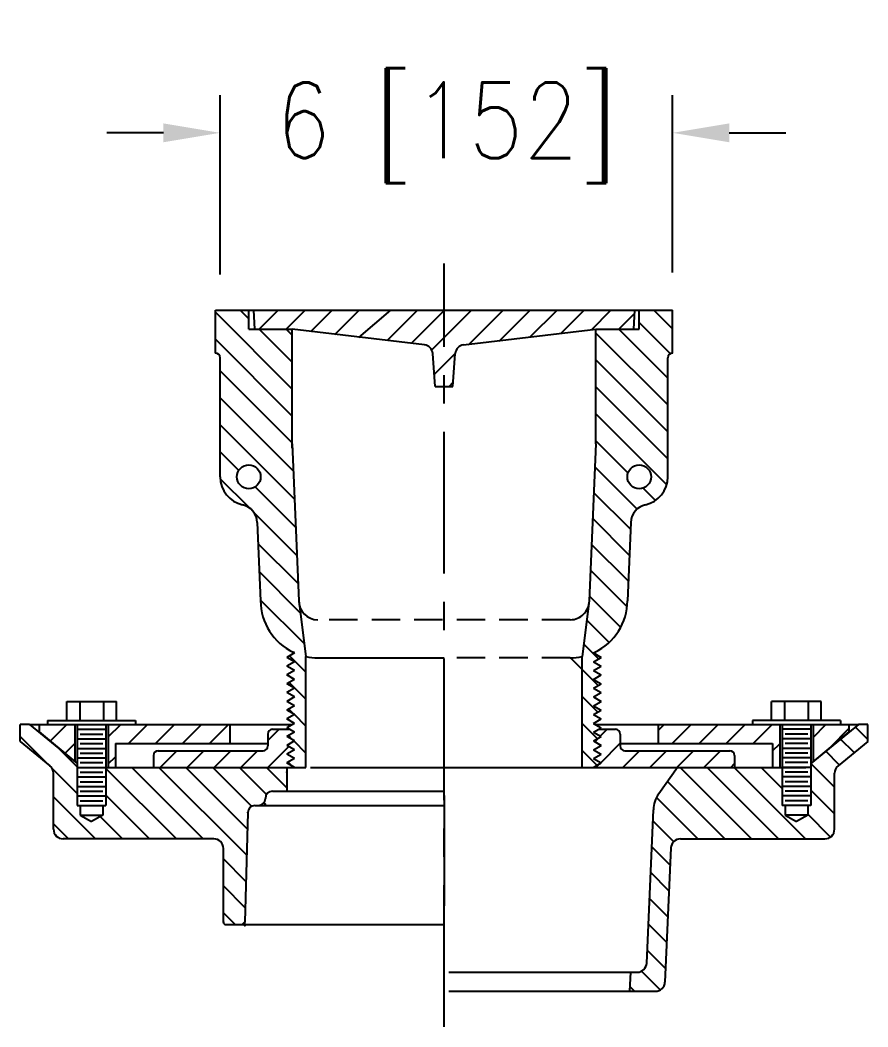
# Model space of a CAD drawing. Extents: x -44.2 to 7.2, y 15.9 to 48.
# Drawn here: x -26.57 to -15.35, y 34.72 to 48.04 of the extents above; entities that cross this region are included whole.
import ezdxf

# ---------------------------------------------------------------- set-up
doc = ezdxf.new("R2010")
doc.units = 0
doc.header["$LTSCALE"] = 1.5
doc.header["$MEASUREMENT"] = 0
doc.linetypes.add('CENTER', pattern=[2, 1.25, -0.25, 0.25, -0.25])
doc.linetypes.add('HIDDEN', pattern=[0.375, 0.25, -0.125])
doc.layers.get('0').update_dxf_attribs({"linetype": 'CONTINUOUS'})
doc.layers.get('DEFPOINTS').update_dxf_attribs({"linetype": 'CONTINUOUS'})
doc.layers.add('DIM', color=2, linetype='CONTINUOUS')
doc.layers.add('OBJECTS', color=3, linetype='CONTINUOUS')
doc.styles.add('ROMANS', font='ROMANS.shx', dxfattribs={"width": 0.85})
doc.dimstyles.new('ROMANS', dxfattribs={"dimtxt": 0.8, "dimasz": 0.8125, "dimexe": 0.625, "dimexo": 0.3125, "dimgap": 0.25, "dimtad": 0, "dimtih": 1, "dimtoh": 1, "dimdec": 4, "dimzin": 0, "dimtxsty": 'ROMANS', "dimcen": 0.0625, "dimclrd": 256, "dimclre": 256, "dimclrt": 256, "dimazin": 3, "dimtfac": 1, "dimtdec": 0, "dimtix": 1, "dimtofl": 0, "dimtmove": 0, "dimatfit": 3, "dimtolj": 1, "dimtzin": 0})

# ---------------------------------------------------------------- blocks, each defined once
blk = doc.blocks.new('*X1')
at = {"color": 0}
for p, q in [((18.773, 7.813), (18.863, 7.903)), ((18.7, 7.74), (18.743, 7.783)), ((18.778, 7.464), (19.034, 7.72)), ((19.07, 7.403), (19.289, 7.621)), ((19.423, 7.403), (19.642, 7.621)), ((19.777, 7.403), (19.996, 7.621)), ((20.13, 7.403), (20.349, 7.621)), ((18.716, 7.403), (18.76, 7.447)), ((20.484, 7.403), (20.534, 7.452))]:
    blk.add_line(p, q, dxfattribs=at)
blk = doc.blocks.new('*X3')
at = {"color": 0}
for p, q in [((12.003, 7.796), (11.834, 7.965)), ((12.791, 7.715), (12.541, 7.965)), ((13.145, 7.715), (12.895, 7.965)), ((13.498, 7.715), (13.248, 7.965)), ((13.852, 7.715), (13.602, 7.965)), ((14.034, 7.886), (13.955, 7.965)), ((11.775, 7.67), (11.534, 7.911)), ((12.534, 7.619), (12.44, 7.712))]:
    blk.add_line(p, q, dxfattribs=at)
blk = doc.blocks.new('*D14')
at = {"layer": 'DEFPOINTS', "color": 0}
for p in [(-17.935, 46.547), (-23.922, 44.172), (-17.935, 44.201)]:
    blk.add_point(p, dxfattribs=at)
at = {"layer": 'DIM'}
for p, q in [((-23.922, 44.672), (-23.922, 47.047)), ((-17.935, 44.701), (-17.935, 47.047)), ((-24.672, 46.547), (-25.422, 46.547)), ((-17.185, 46.547), (-16.435, 46.547))]:
    blk.add_line(p, q, dxfattribs=at)
for points in [[(-24.672, 46.672), (-24.672, 46.422), (-23.922, 46.547)], [(-17.185, 46.672), (-17.185, 46.422), (-17.935, 46.547)]]:
    blk.add_solid(points, dxfattribs=at)
at = {"layer": 'DIM', "insert": (-20.928, 46.547), "char_height": 1, "attachment_point": 5, "style": 'ROMANS'}
blk.add_mtext('\\A1;6 [152]', dxfattribs=at)

msp = doc.modelspace()

# ---------------------------------------------------------------- linework, layer by layer
at = {"layer": 'OBJECTS', "linetype": 'CENTER'}
for p, q in [((-20.9596, 34.71745), (-20.9596, 44.81615)), ((-23.54302, 43.94882), (-23.54302, 44.20091)), ((-23.54302, 43.94882), (-23.54302, 44.20091)), ((-18.37618, 43.94882), (-18.37618, 44.20091)), ((-21.07816, 43.19255), (-21.10848, 43.62615)), ((-20.84104, 43.19255), (-20.81072, 43.62615)), ((-15.79224, 37.33141), (-15.79224, 38.07464))]:
    msp.add_line(p, q, dxfattribs=at)
at = {"layer": 'OBJECTS', "linetype": 'CONTINUOUS'}
for p, q in [((-23.98418, 43.63371), (-23.98418, 44.20091)), ((-17.93502, 43.63371), (-17.93502, 44.20091))]:
    msp.add_line(p, q, dxfattribs=at)
at = {"layer": 'OBJECTS'}
for p, q in [((-23.98418, 44.20091), (-23.54302, 44.20091)), ((-22.96803, 43.15623), (-23.98418, 44.17238)), ((-23.54302, 44.08773), (-23.6562, 44.20091)), ((-23.54302, 44.20091), (-18.37618, 44.20091)), ((-23.48, 44.20091), (-23.46679, 43.94882)), ((-23.40531, 43.94882), (-23.15321, 44.20091)), ((-23.04879, 43.94882), (-22.7967, 44.20091)), ((-22.72244, 43.91867), (-22.44019, 44.20091)), ((-22.40491, 43.87968), (-22.08368, 44.20091)), ((-22.08739, 43.84069), (-21.66467, 44.20091)), ((-21.70736, 43.80171), (-21.30815, 44.20091)), ((-21.38984, 43.76272), (-20.95164, 44.20091)), ((-21.12182, 43.67422), (-20.59513, 44.20091)), ((-20.63495, 43.74208), (-20.17612, 44.20091)), ((-20.22854, 43.79198), (-19.81961, 44.20091)), ((-19.82212, 43.84188), (-19.46309, 44.20091)), ((-19.41571, 43.89178), (-19.10658, 44.20091)), ((-19.0093, 43.94169), (-18.75007, 44.20091)), ((-18.64565, 43.94882), (-18.44173, 44.15274)), ((-18.4392, 44.20091), (-18.45241, 43.94882)), ((-18.37618, 44.20091), (-17.93502, 44.20091)), ((-17.93502, 43.95241), (-18.18352, 44.20091)), ((-17.96516, 43.62603), (-18.37618, 44.03706)), ((-23.54302, 43.94882), (-22.96803, 43.94882)), ((-22.96803, 43.51274), (-23.40411, 43.94882)), ((-22.96803, 43.86925), (-23.0476, 43.94882)), ((-21.21847, 43.74157), (-22.96803, 43.94882)), ((-22.96803, 42.37325), (-22.96803, 43.94882)), ((-20.70073, 43.74157), (-18.95117, 43.94882)), ((-18.95117, 43.94882), (-18.37618, 43.94882)), ((-18.94869, 42.43089), (-18.94869, 43.94882)), ((-17.99804, 42.9459), (-18.94869, 43.89655)), ((-17.99804, 43.30241), (-18.64446, 43.94882)), ((-22.96803, 42.79972), (-23.98418, 43.81587)), ((-23.92116, 41.99511), (-23.92116, 43.57068)), ((-21.08919, 43.35034), (-20.81052, 43.62901)), ((-17.99804, 41.99511), (-17.99804, 43.57068)), ((-17.99804, 42.58938), (-18.95117, 43.54251)), ((-22.96803, 42.4432), (-23.92116, 43.39633)), ((-21.07816, 43.19255), (-20.84104, 43.19255)), ((-20.89047, 43.19255), (-20.83733, 43.24569)), ((-17.99804, 42.23287), (-18.95117, 43.186)), ((-22.95515, 42.07381), (-23.92116, 43.03982)), ((-18.01266, 41.89098), (-18.95117, 42.82949)), ((-22.93912, 41.70127), (-23.92116, 42.68331)), ((-22.97051, 42.43089), (-22.88128, 40.35651)), ((-18.94869, 42.43089), (-19.03792, 40.35651)), ((-18.52501, 42.04682), (-18.95117, 42.47298)), ((-23.67521, 42.08085), (-23.92116, 42.3268)), ((-18.40412, 41.56942), (-18.96176, 42.12706)), ((-23.53886, 41.58798), (-23.92029, 41.96941)), ((-22.9231, 41.32874), (-23.45728, 41.86292)), ((-18.1618, 41.68361), (-18.32447, 41.84628)), ((-18.49307, 41.30186), (-18.97646, 41.78525)), ((-22.90708, 40.9562), (-23.4742, 41.52333)), ((-18.50778, 40.96005), (-18.99117, 41.44344)), ((-23.42997, 41.39119), (-23.38546, 40.35651)), ((-18.48923, 41.39119), (-18.53374, 40.35651)), ((-22.89105, 40.58366), (-23.4179, 41.11051)), ((-18.52248, 40.61824), (-19.00587, 41.10163)), ((-22.86089, 40.19699), (-23.40187, 40.73797)), ((-18.53791, 40.27716), (-19.02057, 40.75982)), ((-22.80865, 39.78824), (-23.38585, 40.36544)), ((-18.62104, 40.00377), (-19.03528, 40.41801)), ((-22.88128, 40.35651), (-22.78675, 39.61683)), ((-19.03792, 40.35651), (-19.13246, 39.61683)), ((-18.77576, 39.80198), (-19.07105, 40.09728)), ((-18.91592, 39.58563), (-19.11145, 39.78116)), ((-22.938, 39.66438), (-23.03884, 39.60616)), ((-22.938, 39.54794), (-23.03884, 39.60616)), ((-22.78675, 39.40982), (-23.00349, 39.62657)), ((-22.938, 39.66438), (-22.95326, 39.67319)), ((-22.78675, 38.1507), (-22.78675, 39.61683)), ((-22.62919, 39.60023), (-20.9596, 39.60023)), ((-18.92049, 39.23369), (-19.28704, 39.60024)), ((-19.13246, 38.1507), (-19.13246, 39.61683)), ((-18.9812, 39.66438), (-18.96594, 39.67319)), ((-18.9812, 39.66438), (-18.88036, 39.60616)), ((-18.9812, 39.54794), (-18.88036, 39.60616)), ((-22.938, 39.54794), (-23.03884, 39.48972)), ((-22.938, 39.4315), (-23.03884, 39.48972)), ((-22.938, 39.4315), (-23.03884, 39.37329)), ((-18.9812, 39.54794), (-18.88036, 39.48972)), ((-18.9812, 39.4315), (-18.88036, 39.48972)), ((-18.9812, 39.4315), (-18.88036, 39.37329)), ((-22.938, 39.31507), (-23.03884, 39.37329)), ((-22.938, 39.31507), (-23.03884, 39.25685)), ((-18.9812, 39.31507), (-18.88036, 39.37329)), ((-18.9812, 39.31507), (-18.88036, 39.25685)), ((-22.938, 39.19863), (-23.03884, 39.25685)), ((-22.938, 39.19863), (-23.03884, 39.14041)), ((-22.78675, 39.05331), (-23.00806, 39.27462)), ((-18.9812, 39.19863), (-18.88036, 39.25685)), ((-18.9812, 39.19863), (-18.88036, 39.14041)), ((-22.938, 39.0822), (-23.03884, 39.14041)), ((-22.938, 39.0822), (-23.03884, 39.02398)), ((-18.92505, 38.88174), (-19.13246, 39.08914)), ((-18.9812, 39.0822), (-18.88036, 39.14041)), ((-18.9812, 39.0822), (-18.88036, 39.02398)), ((-25.9505, 39.02244), (-25.29506, 39.02244)), ((-25.9505, 38.77035), (-25.9505, 39.02244)), ((-25.78009, 39.02244), (-25.78009, 38.77035)), ((-25.46548, 39.02244), (-25.46548, 38.77035)), ((-25.29506, 38.77035), (-25.29506, 39.02244)), ((-22.938, 38.96576), (-23.03884, 39.02398)), ((-22.938, 38.96576), (-23.03884, 38.90754)), ((-22.938, 38.84932), (-23.03884, 38.90754)), ((-22.941, 38.85106), (-23.01262, 38.92268)), ((-18.9812, 38.96576), (-18.88036, 39.02398)), ((-18.9812, 38.96576), (-18.88036, 38.90754)), ((-18.9812, 38.84932), (-18.88036, 38.90754)), ((-15.9687, 39.02244), (-16.62414, 39.02244)), ((-16.62414, 38.77035), (-16.62414, 39.02244)), ((-16.45373, 39.02244), (-16.45373, 38.77035)), ((-16.13912, 39.02244), (-16.13912, 38.77035)), ((-15.9687, 38.77035), (-15.9687, 39.02244)), ((-26.20574, 38.77035), (-25.03982, 38.77035)), ((-26.20574, 38.77035), (-26.20574, 38.71791)), ((-25.03982, 38.77035), (-25.03982, 38.71791)), ((-22.938, 38.84932), (-23.03884, 38.7911)), ((-22.938, 38.73289), (-23.03884, 38.7911)), ((-22.78675, 38.6968), (-22.9388, 38.84886)), ((-18.9812, 38.84932), (-18.88036, 38.7911)), ((-18.9812, 38.73289), (-18.88036, 38.7911)), ((-15.71346, 38.77035), (-16.87938, 38.77035)), ((-16.87938, 38.77035), (-16.87938, 38.71791)), ((-15.71346, 38.77035), (-15.71346, 38.71791)), ((-26.44208, 38.71791), (-26.56813, 38.71791)), ((-26.56813, 38.49532), (-26.56813, 38.71791)), ((-26.44208, 38.71791), (-22.96394, 38.71791)), ((-26.44208, 38.71791), (-25.81185, 38.20227)), ((-26.31603, 38.71791), (-25.84336, 38.71791)), ((-26.31603, 38.71791), (-26.31603, 38.62338)), ((-26.16823, 38.50021), (-25.95053, 38.71791)), ((-25.84336, 38.71791), (-25.4022, 38.71791)), ((-25.84336, 38.71791), (-25.84336, 38.22948)), ((-25.81185, 38.71791), (-25.81185, 38.20322)), ((-25.81185, 38.65489), (-25.43371, 38.65489)), ((-25.43371, 38.71791), (-25.43371, 38.1507)), ((-25.4022, 38.71791), (-25.4022, 38.1507)), ((-25.4022, 38.71791), (-23.7797, 38.71791)), ((-25.4022, 38.55322), (-25.2375, 38.71791)), ((-25.13308, 38.46582), (-24.88099, 38.71791)), ((-24.77657, 38.46582), (-24.52448, 38.71791)), ((-24.42006, 38.46582), (-24.16797, 38.71791)), ((-24.06355, 38.46582), (-23.81146, 38.71791)), ((-23.79511, 38.71791), (-23.79511, 38.46582)), ((-23.7797, 38.71791), (-22.96394, 38.71791)), ((-23.29093, 38.50556), (-23.1416, 38.65489)), ((-23.22791, 38.65489), (-23.00458, 38.65489)), ((-22.938, 38.73289), (-23.03884, 38.67467)), ((-22.938, 38.61645), (-23.03884, 38.67467)), ((-18.92962, 38.52979), (-19.13246, 38.73263)), ((-18.9812, 38.73289), (-18.88036, 38.67467)), ((-18.9812, 38.61645), (-18.88036, 38.67467)), ((-18.95526, 38.71791), (-18.12409, 38.71791)), ((-18.95526, 38.71791), (-18.12409, 38.71791)), ((-18.91462, 38.65489), (-18.6913, 38.65489)), ((-18.12409, 38.71791), (-16.517, 38.71791)), ((-18.12409, 38.71791), (-16.517, 38.71791)), ((-18.12409, 38.71791), (-18.12409, 38.46582)), ((-16.517, 38.71791), (-16.517, 38.1507)), ((-16.517, 38.71791), (-16.07584, 38.71791)), ((-16.517, 38.71791), (-16.07584, 38.71791)), ((-16.48549, 38.71791), (-16.48549, 38.1507)), ((-16.10735, 38.65489), (-16.48549, 38.65489)), ((-16.10735, 38.71791), (-16.10735, 38.20227)), ((-15.47712, 38.71791), (-16.10735, 38.20227)), ((-16.07584, 38.71791), (-16.07584, 38.22948)), ((-16.07584, 38.71791), (-15.60317, 38.71791)), ((-16.07584, 38.71791), (-15.60317, 38.71791)), ((-15.60317, 38.71791), (-15.47712, 38.71791)), ((-15.60317, 38.71791), (-15.60317, 38.62338)), ((-15.35108, 38.51933), (-15.51702, 38.68527)), ((-15.35108, 38.71791), (-15.47712, 38.71791)), ((-15.35108, 38.49532), (-15.35108, 38.71791)), ((-26.21513, 38.2065), (-26.56813, 38.5595)), ((-26.31603, 38.62338), (-25.84336, 38.22948)), ((-25.81185, 38.52884), (-25.43371, 38.52884)), ((-25.77318, 38.59187), (-25.47238, 38.59187)), ((-23.29093, 38.59187), (-23.29093, 38.43431)), ((-22.938, 38.61645), (-23.03884, 38.55823)), ((-22.938, 38.50001), (-23.03884, 38.55823)), ((-22.938, 38.50001), (-23.03884, 38.4418)), ((-22.95804, 38.51159), (-23.01719, 38.57073)), ((-22.78675, 38.34029), (-22.94337, 38.49691)), ((-18.9812, 38.61645), (-18.88036, 38.55823)), ((-18.9812, 38.50001), (-18.88036, 38.55823)), ((-18.9812, 38.50001), (-18.88036, 38.4418)), ((-18.62827, 38.59187), (-18.62827, 38.43431)), ((-16.10735, 38.52884), (-16.48549, 38.52884)), ((-16.14602, 38.59187), (-16.44682, 38.59187)), ((-15.60317, 38.62338), (-16.10735, 38.20322)), ((-15.53396, 38.34569), (-15.7131, 38.52484)), ((-26.56813, 38.49532), (-26.17319, 38.1722)), ((-25.81185, 38.15974), (-26.04576, 38.39365)), ((-25.97377, 38.33816), (-25.84336, 38.46857)), ((-25.81185, 38.4028), (-25.43371, 38.4028)), ((-25.77318, 38.46582), (-25.47238, 38.46582)), ((-25.30767, 38.46582), (-25.30767, 38.1507)), ((-25.30767, 38.46582), (-23.79511, 38.46582)), ((-24.74046, 38.37129), (-23.35395, 38.37129)), ((-24.71532, 38.1507), (-24.49474, 38.37129)), ((-24.35881, 38.1507), (-24.13823, 38.37129)), ((-24.0023, 38.1507), (-23.78172, 38.37129)), ((-23.79511, 38.46582), (-23.29093, 38.46582)), ((-23.64579, 38.1507), (-23.42521, 38.37129)), ((-23.28927, 38.1507), (-23.01306, 38.42692)), ((-22.938, 38.38358), (-23.03884, 38.4418)), ((-22.938, 38.38358), (-23.03884, 38.32536)), ((-18.93419, 38.17785), (-19.13246, 38.37612)), ((-18.9812, 38.38358), (-18.88036, 38.4418)), ((-18.9812, 38.38358), (-18.88036, 38.32536)), ((-18.62827, 38.46582), (-18.12409, 38.46582)), ((-18.56525, 38.37129), (-17.17874, 38.37129)), ((-18.12409, 38.46582), (-16.61154, 38.46582)), ((-16.61154, 38.46582), (-16.61154, 38.1507)), ((-16.10735, 38.4028), (-16.48549, 38.4028)), ((-16.14602, 38.46582), (-16.44682, 38.46582)), ((-15.73004, 38.18526), (-15.90918, 38.36441)), ((-15.35108, 38.49532), (-15.74601, 38.1722)), ((-25.81185, 38.27675), (-25.43371, 38.27675)), ((-25.77318, 38.33977), (-25.47238, 38.33977)), ((-25.4022, 38.1967), (-25.30767, 38.29124)), ((-24.80348, 38.30826), (-24.80348, 38.1507)), ((-22.938, 38.26714), (-23.03884, 38.32536)), ((-22.938, 38.26714), (-23.03884, 38.20892)), ((-18.9812, 38.26714), (-18.88036, 38.32536)), ((-18.9812, 38.26714), (-18.88036, 38.20892)), ((-17.11572, 38.30826), (-17.11572, 38.1507)), ((-16.10735, 38.27675), (-16.48549, 38.27675)), ((-16.14602, 38.33977), (-16.44682, 38.33977)), ((-25.81185, 37.80323), (-26.14093, 38.13231)), ((-25.84336, 38.22948), (-25.81185, 38.20322)), ((-25.81185, 38.20322), (-25.81185, 37.64652)), ((-25.81185, 38.1507), (-23.03884, 38.1507)), ((-25.77318, 38.21373), (-25.47238, 38.21373)), ((-25.43818, 38.1507), (-25.4022, 38.1507)), ((-25.43371, 38.1507), (-25.43371, 37.64652)), ((-24.50096, 37.20536), (-25.43371, 38.13811)), ((-25.4022, 38.1507), (-25.30767, 38.1507)), ((-25.30767, 38.1507), (-24.80348, 38.1507)), ((-24.14445, 37.20536), (-25.08979, 38.1507)), ((-24.80348, 38.1507), (-23.03884, 38.1507)), ((-23.57039, 36.98782), (-24.73328, 38.1507)), ((-23.56127, 37.33521), (-24.37677, 38.1507)), ((-23.50513, 37.63558), (-24.02025, 38.1507)), ((-23.30669, 37.79365), (-23.66374, 38.1507)), ((-23.03884, 37.88231), (-23.30723, 38.1507)), ((-22.938, 38.1507), (-23.03884, 38.20892)), ((-23.03884, 38.1507), (-22.938, 38.1507)), ((-23.03884, 38.1507), (-22.938, 38.1507)), ((-23.03884, 38.1507), (-23.03884, 37.83559)), ((-22.97509, 38.17212), (-23.02176, 38.21879)), ((-22.938, 38.1507), (-22.78675, 38.1507)), ((-22.72425, 38.1507), (-19.13246, 38.1507)), ((-19.13246, 38.1507), (-18.9812, 38.1507)), ((-18.9812, 38.1507), (-18.88036, 38.20892)), ((-18.9812, 38.1507), (-17.872, 38.1507)), ((-17.872, 38.1507), (-18.119, 37.80212)), ((-17.872, 38.1507), (-16.17037, 38.1507)), ((-17.872, 38.1507), (-17.11572, 38.1507)), ((-16.88921, 37.20536), (-17.83455, 38.1507)), ((-16.53269, 37.20536), (-17.47804, 38.1507)), ((-16.17618, 37.20536), (-17.12153, 38.1507)), ((-17.11572, 38.1507), (-16.61154, 38.1507)), ((-16.48549, 37.87118), (-16.76501, 38.1507)), ((-16.61154, 38.1507), (-16.517, 38.1507)), ((-16.517, 38.1507), (-16.48549, 38.1507)), ((-16.10735, 38.1507), (-16.48549, 38.1507)), ((-16.48549, 38.1507), (-16.48549, 37.64652)), ((-16.14602, 38.21373), (-16.44682, 38.21373)), ((-16.10735, 38.20227), (-16.10735, 37.64652)), ((-15.79224, 37.89095), (-16.10526, 38.20398)), ((-26.12696, 37.33141), (-26.12696, 38.07464)), ((-25.81185, 38.02466), (-25.43371, 38.02466)), ((-25.77318, 38.08768), (-25.47238, 38.08768)), ((-16.10735, 38.02466), (-16.48549, 38.02466)), ((-16.14602, 38.08768), (-16.44682, 38.08768)), ((-25.81185, 37.89861), (-25.43371, 37.89861)), ((-25.77318, 37.96164), (-25.47238, 37.96164)), ((-25.77318, 37.83559), (-25.47238, 37.83559)), ((-23.22811, 37.83559), (-23.03884, 37.83559)), ((-17.24572, 37.20536), (-18.00432, 37.96396)), ((-16.10735, 37.89861), (-16.48549, 37.89861)), ((-16.14602, 37.96164), (-16.44682, 37.96164)), ((-16.14602, 37.83559), (-16.44682, 37.83559)), ((-15.79224, 37.53444), (-16.10735, 37.84955)), ((-25.57049, 37.20536), (-26.12696, 37.76183)), ((-25.81185, 37.77257), (-25.43371, 37.77257)), ((-25.77318, 37.70954), (-25.47238, 37.70954)), ((-24.85747, 37.20536), (-25.43371, 37.7816)), ((-20.9596, 37.77861), (-20.9596, 36.31894)), ((-17.60223, 37.20536), (-18.14895, 37.75208)), ((-16.10735, 37.77257), (-16.48549, 37.77257)), ((-16.14602, 37.70954), (-16.44682, 37.70954)), ((-25.81185, 37.64652), (-25.43371, 37.64652)), ((-25.77318, 37.64652), (-25.77318, 37.52047)), ((-25.47238, 37.64652), (-25.47238, 37.52047)), ((-23.46097, 37.64652), (-23.41728, 37.64652)), ((-23.41728, 37.64652), (-20.9596, 37.64652)), ((-18.27714, 35.56126), (-18.18854, 37.59047)), ((-16.10735, 37.64652), (-16.48549, 37.64652)), ((-16.44682, 37.64652), (-16.44682, 37.52047)), ((-16.14602, 37.64652), (-16.14602, 37.52047)), ((-25.77318, 37.52047), (-25.47238, 37.52047)), ((-25.77318, 37.52047), (-25.62278, 37.43364)), ((-25.47238, 37.52047), (-25.62278, 37.43364)), ((-25.21398, 37.20536), (-25.50834, 37.49972)), ((-23.55552, 37.55442), (-23.59364, 36.10158)), ((-17.92166, 37.16827), (-18.19504, 37.44166)), ((-16.44682, 37.52047), (-16.29642, 37.43364)), ((-16.14602, 37.52047), (-16.44682, 37.52047)), ((-16.14602, 37.52047), (-16.29642, 37.43364)), ((-15.84393, 37.22962), (-16.14602, 37.53171)), ((-25.92701, 37.20536), (-26.12696, 37.40532)), ((-24.00536, 37.20536), (-26.00092, 37.20536)), ((-17.83236, 37.20536), (-15.91828, 37.20536)), ((-23.87931, 36.10241), (-23.87931, 37.07931)), ((-17.96818, 36.85828), (-18.20995, 37.10006)), ((-17.95829, 37.08481), (-18.03581, 35.30917)), ((-23.57951, 36.64042), (-23.87931, 36.94023)), ((-17.98309, 36.51669), (-18.22487, 36.75846)), ((-23.58862, 36.29302), (-23.87931, 36.58371)), ((-17.99801, 36.17509), (-18.23978, 36.41686)), ((-23.72306, 36.07095), (-23.87931, 36.2272)), ((-23.62953, 36.07095), (-23.5935, 36.10697)), ((-23.84785, 36.07095), (-23.62509, 36.07095)), ((-23.62509, 36.07095), (-20.9596, 36.07095)), ((-18.01292, 35.83349), (-18.2547, 36.07527)), ((-18.02784, 35.49189), (-18.26961, 35.73367)), ((-20.8971, 35.44072), (-18.40306, 35.44072)), ((-18.50214, 35.18862), (-18.48895, 35.44037)), ((-18.09824, 35.20579), (-18.34655, 35.4541)), ((-20.8971, 35.18862), (-18.50214, 35.18862)), ((-18.50214, 35.18862), (-18.16174, 35.18862)), ((-18.43759, 35.18862), (-18.49893, 35.24996))]:
    msp.add_line(p, q, dxfattribs=at)
at = {"layer": 'OBJECTS', "linetype": 'HIDDEN'}
for p, q in [((-19.29001, 40.10442), (-22.56669, 40.10442)), ((-19.29001, 39.60023), (-20.8971, 39.60023))]:
    msp.add_line(p, q, dxfattribs=at)
at = {"layer": 'OBJECTS'}
msp.add_lwpolyline([(-23.03884, 37.83559), (-20.9596, 37.83559)], dxfattribs=at)
for centre in [(-23.54302, 41.99511), (-18.37618, 41.99511)]:
    msp.add_circle(centre, 0.15756, dxfattribs=at)
for centre, radius, start, end in [((-21.23317, 43.61744), 0.125, 4, 83.244159), ((-20.68603, 43.61744), 0.125, 96.755841, 176), ((-23.98418, 43.57068), 0.06302, 0, 90), ((-17.93502, 43.57068), 0.06302, 90, 180), ((-23.54302, 41.99511), 0.37814, 180, 257.276274), ((-18.37618, 41.99511), 0.37814, 282.723726, 0), ((-23.68183, 41.38035), 0.25209, 2.463058, 77.276274), ((-18.23737, 41.38035), 0.25209, 102.723726, 177.536942), ((-22.62919, 40.35651), 0.75628, 180, 244.627152), ((-22.62919, 40.35651), 0.25209, 180, 270), ((-19.29001, 40.35651), 0.75628, 295.372848, 0), ((-22.62919, 40.35651), 0.75628, 257.975301, 270), ((-19.29001, 40.35651), 0.75628, 270, 282.024699), ((-23.22791, 38.59187), 0.06302, 90, 180), ((-18.6913, 38.59187), 0.06302, 0, 90), ((-24.74046, 38.30826), 0.06302, 90, 180), ((-23.35395, 38.43431), 0.06302, 270, 0), ((-18.56525, 38.43431), 0.06302, 180, 270), ((-17.17874, 38.30826), 0.06302, 0, 90), ((-26.25301, 38.07464), 0.12605, 0, 50.710593), ((-15.66619, 38.07464), 0.12605, 129.289407, 180), ((-23.22811, 37.741), 0.09458, 90, 179.969459), ((-23.41728, 37.74111), 0.09458, 270, 359.969459), ((-17.81047, 37.5835), 0.37814, 144.678871, 178.943299), ((-23.46097, 37.55194), 0.09458, 90, 178.496904), ((-26.00092, 37.33141), 0.12605, 180, 270), ((-15.91828, 37.33141), 0.12605, 270, 0), ((-24.00536, 37.07931), 0.12605, 0, 90), ((-17.83236, 37.07931), 0.12605, 90, 177.5), ((-23.84785, 36.10241), 0.03146, 180, 270), ((-23.62509, 36.10241), 0.03146, 270, 358.496904), ((-18.40306, 35.56676), 0.12605, 270, 357.5), ((-18.16174, 35.31467), 0.12605, 270, 357.5)]:
    msp.add_arc(centre, radius, start, end, dxfattribs=at)
at = {"layer": 'OBJECTS', "linetype": 'HIDDEN'}
msp.add_arc((-19.29001, 40.35651), 0.25209, 270, 0, dxfattribs=at)
at = {"layer": 'OBJECTS'}
for p in [(-23.03884, 38.08768), (-23.32383, 37.66344), (-23.55552, 37.55442), (-23.87821, 36.10473), (-23.59445, 36.05904)]:
    msp.add_point(p, dxfattribs=at)

# ---------------------------------------------------------------- block references
at = {"layer": 'OBJECTS', "yscale": 1.008368194527698, "zscale": 1.008368194527698}
for name, p, xscale in [('*X1', (-37.82149, 30.68622), 1.008368194527698), ('*X3', (-3.97271, 30.68622), -1.008368194527698)]:
    msp.add_blockref(name, p, dxfattribs=dict(at, xscale=xscale))

# ---------------------------------------------------------------- dimensions: what is measured, and where the dimension line sits
at = {"layer": 'DIM'}
dim = msp.add_linear_dim(base=(-17.93502, 46.54695), p1=(-23.92168, 44.17238), p2=(-17.93502, 44.20091), dimstyle='ROMANS', override={"dimtxt": 1, "dimasz": 0.75, "dimexe": 0.5, "dimexo": 0.5, "dimtfac": 0.85, "dimtdec": 4}, dxfattribs=at)
dim.commit()
dim.dimension.update_dxf_attribs({"geometry": '*D14', "text_midpoint": (-20.92835, 46.54695)})

doc.saveas('drawing.dxf')
